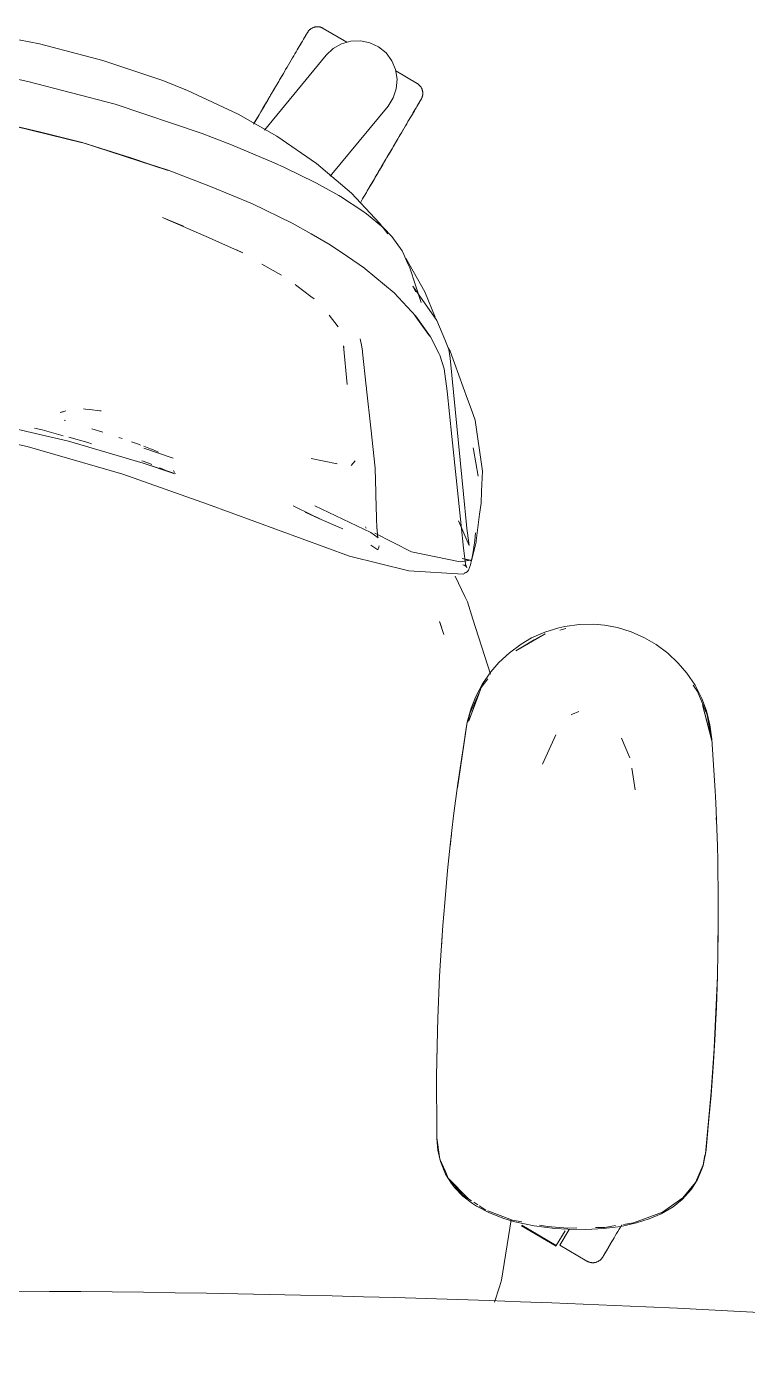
# Model space of a CAD drawing. Header units: millimetres. Extents: x 155927 to 326028, y -36033 to 97293.
# Drawn here: x 201903 to 202154.4, y 25808.7 to 26275.9 of the extents above; entities that cross this region are included whole.
import ezdxf

# ---------------------------------------------------------------- set-up
doc = ezdxf.new("R2010")
doc.units = ezdxf.units.MM
doc.header["$MEASUREMENT"] = 0
doc.layers.add('G-IMPT', color=8, linetype='CONTINUOUS', lineweight=9)
doc.layers.add('I-FURN', color=8, linetype='CONTINUOUS', lineweight=9)

msp = doc.modelspace()

# ---------------------------------------------------------------- linework, layer by layer
at = {"layer": 'G-IMPT'}
for p, q in [((201884.16, 26274.41), (201907.41, 26269.92)), ((201929.55, 26264.16), (201907.41, 26269.92)), ((201950.51, 26257.09), (201929.55, 26264.16)), ((201896.46, 26258.32), (201903.33, 26256.84)), ((201903.33, 26256.84), (201933.8, 26248.87)), ((201959.11, 26253.64), (201950.51, 26257.09)), ((201959.11, 26253.64), (201976.74, 26245.37)), ((201964.22, 26238.62), (201933.8, 26248.87)), ((201976.74, 26245.37), (201990.21, 26237.7)), ((201891.45, 26242.98), (201907.41, 26239.2)), ((201891.45, 26242.98), (201922.4, 26235.44)), ((201922.4, 26235.44), (201891.53, 26242.98)), ((201922.29, 26235.49), (201907.41, 26239.2)), ((201964.22, 26238.62), (201967.78, 26237.27)), ((201939.32, 26230.1), (201922.29, 26235.49)), ((201922.29, 26235.49), (201952.31, 26225.77)), ((201922.29, 26235.49), (201952.4, 26225.81)), ((201974.49, 26234.64), (201967.78, 26237.27)), ((201974.49, 26234.64), (201989.31, 26228.41)), ((201990.21, 26237.7), (202004.11, 26228.12)), ((201939.32, 26230.1), (201952.31, 26225.77)), ((201967.09, 26220.18), (201952.4, 26225.81)), ((201992.93, 26226.77), (201989.31, 26228.41)), ((202003.67, 26221.54), (201992.93, 26226.77)), ((202004.11, 26228.12), (202016.28, 26217.79)), ((201967.09, 26220.18), (201981.72, 26214.09)), ((202003.67, 26221.54), (202004.1, 26221.3)), ((202011.94, 26216.96), (202004.1, 26221.3)), ((202011.94, 26216.96), (202012.52, 26216.63)), ((202012.52, 26216.63), (202020.31, 26211.56)), ((202026.14, 26207.4), (202016.28, 26217.79)), ((201981.72, 26214.09), (201995.67, 26207.31)), ((202021.56, 26210.64), (202020.31, 26211.56)), ((202027.49, 26205.67), (202021.56, 26210.64)), ((201950.36, 26209.29), (201957.67, 26206.25)), ((201950.36, 26209.29), (201967.5, 26201.84)), ((202002.25, 26203.64), (201995.67, 26207.31)), ((202026.14, 26207.4), (202028.98, 26203.6)), ((201967.5, 26201.84), (201969.2, 26201.1)), ((201969.2, 26201.1), (201978.36, 26196.98)), ((202002.25, 26203.64), (202008.88, 26199.78)), ((202030.39, 26202.65), (202027.49, 26205.67)), ((202034.04, 26197.63), (202030.39, 26202.65)), ((201978.36, 26196.98), (201976.16, 26198.08)), ((202014.95, 26195.75), (202008.88, 26199.78)), ((202034.04, 26197.63), (202034.6, 26196.46)), ((202034.6, 26196.46), (202035.67, 26193.98)), ((201991.88, 26189.23), (201985.06, 26193.06)), ((202014.95, 26195.75), (202020.87, 26191.61)), ((202041.87, 26183.34), (202035.24, 26195.08)), ((202035.67, 26193.98), (202036.65, 26191.71)), ((202040.65, 26179.62), (202036.65, 26191.71)), ((202020.87, 26191.61), (202021.12, 26191.44)), ((202031.21, 26182.98), (202021.12, 26191.44)), ((201997.2, 26185.47), (201996.63, 26185.89)), ((202002.17, 26181.76), (201997.2, 26185.47)), ((202031.21, 26182.98), (202038.77, 26174.91)), ((202037.66, 26185.41), (202038.73, 26183.33)), ((202037.66, 26185.41), (202046.09, 26173.33)), ((202045.47, 26174.55), (202041.87, 26183.34)), ((202002.17, 26181.76), (202003.24, 26180.96)), ((202008.53, 26175.21), (202011.7, 26171.16)), ((202038.47, 26175.13), (202043.57, 26167.96)), ((202038.47, 26175.13), (202041.13, 26171.44)), ((202043.89, 26167.72), (202038.77, 26174.91)), ((202048.85, 26166.69), (202046.09, 26173.33)), ((202043.57, 26167.96), (202041.13, 26171.44)), ((202014.79, 26151.07), (202013.58, 26164.49)), ((202013.58, 26164.49), (202013.71, 26164.01)), ((202019.39, 26166.92), (202019.76, 26164.74)), ((202019.76, 26164.74), (202020.1, 26162.74)), ((202043.89, 26167.72), (202046.92, 26161.75)), ((202048.85, 26166.69), (202050.27, 26163.26)), ((202050.02, 26163.88), (202050.74, 26162.68)), ((202020.15, 26162.27), (202020.1, 26162.74)), ((202021.45, 26150.48), (202020.15, 26162.27)), ((202046.92, 26161.75), (202047.12, 26161.32)), ((202048.67, 26156.46), (202047.12, 26161.32)), ((202050.79, 26160.24), (202050.27, 26163.26)), ((202050.74, 26162.68), (202056.83, 26145.96)), ((202055.45, 26112.78), (202050.79, 26160.24)), ((202048.67, 26156.46), (202049.64, 26148.74)), ((202021.45, 26150.48), (202021.52, 26149.87)), ((202021.58, 26149.36), (202021.52, 26149.87)), ((202023.12, 26135.92), (202021.58, 26149.36)), ((202051.36, 26132.89), (202049.64, 26148.74)), ((202056.83, 26145.96), (202058.07, 26142.53)), ((201914.62, 26141.29), (201916.6, 26141.89)), ((201914.62, 26141.29), (201915.68, 26141.46)), ((201922.77, 26142.48), (201923.47, 26142.45)), ((201924.84, 26142.29), (201923.47, 26142.45)), ((201924.84, 26142.29), (201928.53, 26141.86)), ((201928.53, 26141.86), (201929.01, 26141.8)), ((202059.5, 26138.61), (202058.07, 26142.53)), ((201903.2, 26129.42), (201865.76, 26137.28)), ((201917.61, 26131.27), (201891.17, 26137.33)), ((201905.74, 26135.73), (201908.35, 26135.15)), ((201916.11, 26138.56), (201916.51, 26138.41)), ((202023.12, 26135.92), (202024.55, 26121.78)), ((202061.98, 26120.79), (202059.5, 26138.61)), ((201908.35, 26135.15), (201915.69, 26133.13)), ((201917.61, 26131.27), (201943.62, 26123.61)), ((201917.65, 26132.59), (201924.32, 26130.75)), ((201929.56, 26134.39), (201925.75, 26135.54)), ((201929.56, 26134.39), (201928.06, 26134.84)), ((201936.27, 26132.19), (201935.16, 26132.57)), ((201941.98, 26130.17), (201939.52, 26131.06)), ((202054.59, 26101.85), (202051.36, 26132.89)), ((201936.49, 26119.68), (201903.2, 26129.42)), ((201924.32, 26130.75), (201925.59, 26130.36)), ((201942.75, 26129.89), (201941.98, 26130.17)), ((201943.84, 26128.8), (201954.13, 26125.32)), ((201946.13, 26128.59), (201943.86, 26129.46)), ((201946.13, 26128.59), (201946.84, 26128.31)), ((201948.97, 26127.45), (201946.84, 26128.31)), ((202058.85, 26128.38), (202058.72, 26128.96)), ((202060.49, 26118.99), (202058.85, 26128.38)), ((201943.64, 26124.23), (201943.19, 26124.4)), ((201943.62, 26123.61), (201954.69, 26119.86)), ((201943.62, 26123.61), (201954.01, 26120.1)), ((201943.62, 26123.61), (201954.3, 26120.03)), ((201943.64, 26124.23), (201945.84, 26123.41)), ((201946.63, 26123.09), (201945.84, 26123.41)), ((201949.33, 26121.98), (201950.29, 26121.59)), ((202011.28, 26123.36), (202002.19, 26125.14)), ((202011.28, 26123.36), (202010.94, 26123.42)), ((202016.21, 26122.79), (202017.56, 26124.38)), ((202024.56, 26121.7), (202024.55, 26121.78)), ((202024.56, 26121.7), (202024.83, 26113.44)), ((201936.49, 26119.68), (201966.05, 26109.23)), ((201950.29, 26121.59), (201951.34, 26121.15)), ((201954.01, 26120.1), (201954.3, 26120.03)), ((201954.2, 26120.98), (201954.56, 26120.35)), ((201954.2, 26120.98), (201954.34, 26120.76)), ((201954.69, 26119.86), (201954.94, 26119.99)), ((202061.98, 26120.79), (202061.71, 26113.83)), ((202024.83, 26113.44), (202024.86, 26112.45)), ((202024.86, 26112.45), (202025.08, 26104.57)), ((202055.45, 26112.78), (202056.43, 26102.07)), ((202061.71, 26113.83), (202061.54, 26109.66)), ((201966.05, 26109.23), (202015.57, 26091.11)), ((202002.6, 26105.38), (201996.02, 26108.71)), ((202023.08, 26099.34), (202003.48, 26108.62)), ((202061.03, 26105.73), (202061.54, 26109.66)), ((202005.14, 26104.24), (202000.11, 26106.49)), ((202004.93, 26104.26), (202000.12, 26106.48)), ((202000.12, 26106.48), (202005.14, 26104.24)), ((202004.93, 26104.26), (202013.25, 26100.64)), ((202025.08, 26104.57), (202025.21, 26100.69)), ((202057.32, 26094.84), (202053.69, 26103.41)), ((202059.82, 26096.44), (202061.03, 26105.73)), ((202021.42, 26100.87), (202021.17, 26101.31)), ((202025.67, 26097.47), (202023.08, 26099.34)), ((202037.31, 26092.62), (202024.41, 26099.16)), ((202025.22, 26100.6), (202025.21, 26100.69)), ((202025.22, 26100.6), (202025.41, 26098.21)), ((202055.37, 26093.95), (202054.59, 26101.85)), ((202056.59, 26100.76), (202056.43, 26102.07)), ((202056.59, 26100.76), (202057.21, 26095.71)), ((202059.31, 26096.63), (202059.64, 26099.21)), ((202025.5, 26093.27), (202023.1, 26094.96)), ((202023.1, 26094.96), (202025.52, 26093.33)), ((202025.52, 26093.33), (202023.11, 26094.92)), ((202025.42, 26098.2), (202025.41, 26098.21)), ((202025.42, 26098.2), (202025.67, 26097.47)), ((202025.83, 26094.19), (202025.52, 26093.33)), ((202025.92, 26094.69), (202025.83, 26094.19)), ((202056.21, 26087.65), (202055.37, 26093.95)), ((202057.32, 26094.84), (202057.21, 26095.71)), ((202058.6, 26091.97), (202059.31, 26096.63)), ((202059.76, 26095.98), (202058.77, 26091.77)), ((202059.82, 26096.44), (202059.76, 26095.98)), ((202036.32, 26086.03), (202015.57, 26091.11)), ((202025.5, 26093.27), (202025.52, 26093.33)), ((202037.31, 26092.62), (202054.22, 26089.18)), ((202057.83, 26089.72), (202054.22, 26089.18)), ((202054.98, 26090.33), (202057.83, 26089.72)), ((202054.98, 26090.33), (202058.23, 26089.46)), ((202058.5, 26091.36), (202057.82, 26088.11)), ((202058.77, 26091.77), (202058.23, 26089.46)), ((202058.5, 26091.36), (202058.6, 26091.97)), ((202036.32, 26086.03), (202055.28, 26084.84)), ((202055.19, 26088.11), (202055.68, 26088.02)), ((202055.28, 26084.84), (202056.34, 26085.4)), ((202056.21, 26087.67), (202055.68, 26088.02)), ((202055.71, 26085.3), (202056.34, 26085.4)), ((202055.71, 26085.3), (202056.26, 26085.38)), ((202056.07, 26088.27), (202056.21, 26087.65)), ((202056.07, 26088.27), (202056.58, 26087.15)), ((202056.21, 26087.67), (202056.58, 26087.15)), ((202056.34, 26085.4), (202056.26, 26085.38)), ((202056.85, 26085.75), (202056.34, 26085.4)), ((202057.19, 26086.27), (202056.85, 26085.75)), ((202057.19, 26086.27), (202057.82, 26088.11)), ((202052.54, 26084.09), (202055.9, 26076.97)), ((202055.9, 26076.97), (202056.74, 26075.17)), ((202058.68, 26069.11), (202056.74, 26075.17)), ((202047.04, 26068.3), (202048.48, 26063.77)), ((202047.04, 26068.3), (202047.27, 26067.7)), ((202048.48, 26063.77), (202047.27, 26067.7)), ((202064.81, 26049.89), (202058.68, 26069.11)), ((202083.78, 26064.6), (202088.62, 26066.11)), ((202090.77, 26066.58), (202088.62, 26066.11)), ((202089.02, 26065.29), (202091.07, 26065.82)), ((202095.75, 26067.25), (202090.77, 26066.58)), ((202100.8, 26067.33), (202095.75, 26067.25)), ((202100.8, 26067.33), (202104.63, 26066.99)), ((202109.12, 26066.15), (202104.63, 26066.99)), ((202109.12, 26066.15), (202113.92, 26064.69)), ((202083.85, 26063.95), (202073.63, 26058.06)), ((202080.08, 26061.95), (202073.63, 26058.06)), ((202079.17, 26062.55), (202075.53, 26060.44)), ((202083.78, 26064.6), (202079.17, 26062.55)), ((202083.85, 26063.95), (202080.08, 26061.95)), ((202118.55, 26062.65), (202113.92, 26064.69)), ((202122.62, 26060.29), (202118.55, 26062.65)), ((202071.43, 26057.42), (202067.73, 26053.97)), ((202071.43, 26057.42), (202075.53, 26060.44)), ((202122.62, 26060.29), (202126.66, 26057.28)), ((202126.66, 26057.28), (202130.35, 26053.8)), ((202067.73, 26053.97), (202064.97, 26050.78)), ((202133.37, 26050.23), (202130.35, 26053.8)), ((202061.61, 26045.27), (202063.83, 26048.27)), ((202062.06, 26046.57), (202064.97, 26050.78)), ((202133.37, 26050.23), (202136.19, 26046.02)), ((202061.61, 26045.27), (202057.29, 26033.59)), ((202060.59, 26042.6), (202057.29, 26033.59)), ((202057.61, 26036.21), (202061.16, 26044.25)), ((202062.06, 26046.57), (202059.67, 26042.09)), ((202061.61, 26045.27), (202060.59, 26042.6)), ((202135.5, 26046.09), (202137, 26043.92)), ((202138.51, 26041.48), (202136.19, 26046.02)), ((202140.39, 26035.7), (202137, 26043.92)), ((202056.68, 26033.11), (202058.05, 26038.02)), ((202059.67, 26042.09), (202058.05, 26038.02)), ((202138.51, 26041.48), (202140.14, 26037.17)), ((202142.05, 26026.66), (202138.76, 26039.27)), ((202138.76, 26039.27), (202141.28, 26030.01)), ((202056.68, 26033.11), (202053.25, 26010.29)), ((202056.68, 26033.11), (202053.42, 26011.8)), ((202056.68, 26033.11), (202056.23, 26030.31)), ((202056.9, 26033.18), (202057.61, 26036.21)), ((202093.41, 26035.98), (202092.94, 26035.71)), ((202095.67, 26036.9), (202093.41, 26035.98)), ((202140.14, 26037.17), (202141.4, 26032.25)), ((202140.39, 26035.7), (202141.95, 26027.23)), ((202053.25, 26010.29), (202056.23, 26030.31)), ((202056.02, 26028.81), (202056.23, 26030.31)), ((202082.98, 26018.46), (202087.57, 26028.7)), ((202142.05, 26026.66), (202141.28, 26030.01)), ((202142.08, 26027.17), (202141.4, 26032.25)), ((202110.49, 26027.63), (202113.47, 26020.72)), ((202143.22, 26009.18), (202142.08, 26027.17)), ((202115.33, 26009.58), (202114.08, 26017.07)), ((202053.42, 26011.8), (202051.95, 26000.45)), ((202143.39, 26005.04), (202143.22, 26009.18)), ((202143.99, 25989.94), (202143.39, 26005.04)), ((202050.78, 25990.21), (202051.95, 26000.45)), ((202143.69, 25998.15), (202143.59, 25999.83)), ((202051.01, 25992.24), (202050.84, 25990.34)), ((202051.01, 25992.24), (202051.2, 25993.65)), ((202050.78, 25990.21), (202049.85, 25981.37)), ((202143.99, 25989.94), (202144.1, 25984.84)), ((202144.1, 25984.84), (202144.31, 25970.68)), ((202048.83, 25970.09), (202049.85, 25981.37)), ((202048.83, 25970.09), (202048.2, 25962.23)), ((202144.3, 25964.65), (202144.31, 25970.68)), ((202144.3, 25964.65), (202144.19, 25952.89)), ((202047.38, 25949.95), (202048.2, 25962.23)), ((202047.95, 25958.37), (202047.8, 25956.72)), ((202144.24, 25959.77), (202144.26, 25957.83)), ((202047.8, 25956.72), (202047.71, 25954.64)), ((202144.26, 25957.83), (202144.21, 25956.33)), ((202047.38, 25949.95), (202047.07, 25944.49)), ((202144, 25944.47), (202144.19, 25952.89)), ((202046.44, 25929.79), (202047.07, 25944.49)), ((202144, 25944.47), (202142.6, 25914.49)), ((202144, 25944.47), (202143.18, 25924.3)), ((202144, 25944.47), (202143.63, 25933.68)), ((202142.6, 25914.49), (202143.63, 25933.68)), ((202046.3, 25925.28), (202046.44, 25929.79)), ((202046.3, 25925.28), (202046.01, 25909.61)), ((202143.18, 25924.3), (202141.77, 25902.95)), ((202143.18, 25924.3), (202141.86, 25904.15)), ((202143.18, 25924.3), (202142.6, 25914.49)), ((202143.08, 25922.27), (202142.93, 25920.36)), ((202143.15, 25924.3), (202143.08, 25922.27)), ((202046.1, 25913.65), (202046.09, 25916.34)), ((202046.19, 25918.55), (202046.11, 25916.72)), ((202142.6, 25914.49), (202141.77, 25902.95)), ((202046.01, 25909.61), (202045.98, 25906.06)), ((202046.06, 25893.49), (202045.98, 25906.06)), ((202141.86, 25904.15), (202139.85, 25882.44)), ((202141.77, 25902.95), (202139.85, 25882.44)), ((202141.86, 25904.15), (202140.03, 25884.04)), ((202141.77, 25902.95), (202141.86, 25904.15)), ((202046.06, 25893.49), (202046.1, 25887.81)), ((202047.17, 25880.64), (202046.11, 25888.04)), ((202046.1, 25887.81), (202046.43, 25883.79)), ((202046.43, 25883.79), (202047.33, 25879.79)), ((202139.85, 25882.44), (202140.03, 25884.04)), ((202049.09, 25876.3), (202047.17, 25880.64)), ((202049.13, 25875.39), (202047.33, 25879.79)), ((202138.97, 25878.61), (202139.65, 25882.1)), ((202138.98, 25878.43), (202139.52, 25880.8)), ((202139.85, 25882.44), (202139.52, 25880.8)), ((202049.09, 25876.3), (202050.1, 25874.02)), ((202049.13, 25875.39), (202051.19, 25872.08)), ((202055.15, 25868.09), (202050.1, 25874.02)), ((202057.19, 25866.8), (202050.1, 25874.02)), ((202050.1, 25874.02), (202052.22, 25871.51)), ((202138.97, 25878.61), (202136.29, 25872.52)), ((202137.01, 25873.52), (202138.55, 25877.1)), ((202138.98, 25878.43), (202138.55, 25877.1)), ((202052.27, 25870.71), (202051.19, 25872.08)), ((202054.48, 25869.37), (202052.22, 25871.51)), ((202052.27, 25870.71), (202055.19, 25867.71)), ((202134.9, 25870.17), (202131.67, 25866.57)), ((202136.29, 25872.52), (202131.89, 25867.08)), ((202137.01, 25873.52), (202134.9, 25870.17)), ((202058.22, 25866.07), (202055.15, 25868.09)), ((202055.19, 25867.71), (202058.54, 25865.12)), ((202057.19, 25866.8), (202055.77, 25868.15)), ((202059.88, 25864.26), (202058.54, 25865.12)), ((202060.39, 25864.64), (202058.99, 25865.56)), ((202131.89, 25867.08), (202124.89, 25862.15)), ((202128.52, 25864.03), (202131.67, 25866.57)), ((202064.42, 25861.86), (202059.88, 25864.26)), ((202063.23, 25862.77), (202060.85, 25864.34)), ((202072.49, 25859.35), (202063.83, 25862.56)), ((202069.43, 25859.9), (202064.42, 25861.86)), ((202114.7, 25858.42), (202120.42, 25860.5)), ((202124.36, 25861.55), (202120.21, 25859.74)), ((202124.89, 25862.15), (202120.42, 25860.5)), ((202124.36, 25861.55), (202128.52, 25864.03)), ((202071.99, 25859.49), (202068.67, 25838.33)), ((202069.43, 25859.9), (202073.31, 25858.76)), ((202075.76, 25858.74), (202072.49, 25859.35)), ((202073.31, 25858.76), (202080.01, 25857.36)), ((202087.3, 25856.47), (202080.01, 25857.36)), ((202084.67, 25857.1), (202081.9, 25857.61)), ((202084.67, 25857.1), (202091.81, 25856.56)), ((202087.3, 25856.47), (202091.8, 25856.19)), ((202091.8, 25856.19), (202098.14, 25856.1)), ((202094.93, 25856.62), (202091.81, 25856.56)), ((202104.31, 25856.4), (202098.14, 25856.1)), ((202104.66, 25856.8), (202101.45, 25856.74)), ((202104.31, 25856.4), (202110.28, 25857.15)), ((202108.44, 25857.41), (202104.66, 25856.8)), ((202115.81, 25858.34), (202110.28, 25857.15)), ((202114.7, 25858.42), (202111.21, 25857.86)), ((202115.81, 25858.34), (202120.21, 25859.74)), ((202067.94, 25836.1), (202068.67, 25838.33)), ((202067.94, 25836.1), (202066.18, 25830.73))]:
    msp.add_line(p, q, dxfattribs=at)
at = {"layer": 'I-FURN'}
for p, q in [((202003.49, 26275.78), (202003.64, 26275.82)), ((202003.64, 26275.82), (202003.8, 26275.85)), ((202003.8, 26275.85), (202003.96, 26275.87)), ((202003.96, 26275.87), (202004.12, 26275.89)), ((202004.12, 26275.89), (202004.28, 26275.9)), ((202004.28, 26275.9), (202004.44, 26275.9)), ((202004.44, 26275.9), (202004.6, 26275.9)), ((202004.6, 26275.9), (202004.77, 26275.89)), ((202004.77, 26275.89), (202004.93, 26275.87)), ((202004.93, 26275.87), (202005.09, 26275.85)), ((202005.09, 26275.85), (202005.24, 26275.82)), ((202005.24, 26275.82), (202005.4, 26275.78)), ((201999.34, 26271.14), (201999.06, 26270.67)), ((201999.19, 26270.89), (201999.46, 26271.34)), ((201999.59, 26271.57), (201999.34, 26271.14)), ((201999.46, 26271.34), (201999.7, 26271.76)), ((201999.83, 26271.97), (201999.59, 26271.57)), ((201999.7, 26271.76), (201999.93, 26272.15)), ((202000.04, 26272.34), (201999.83, 26271.97)), ((201999.93, 26272.15), (202000.13, 26272.49)), ((202000.23, 26272.67), (202000.04, 26272.34)), ((202000.13, 26272.49), (202000.32, 26272.8)), ((202000.41, 26272.96), (202000.23, 26272.67)), ((202000.32, 26272.8), (202000.48, 26273.08)), ((202000.55, 26273.21), (202000.41, 26272.96)), ((202000.48, 26273.08), (202000.61, 26273.31)), ((202000.68, 26273.42), (202000.55, 26273.21)), ((202000.61, 26273.31), (202000.73, 26273.51)), ((202000.78, 26273.6), (202000.68, 26273.42)), ((202000.73, 26273.51), (202000.82, 26273.67)), ((202000.86, 26273.73), (202000.78, 26273.6)), ((202000.82, 26273.67), (202000.89, 26273.78)), ((202000.92, 26273.83), (202000.86, 26273.73)), ((202000.89, 26273.78), (202000.94, 26273.86)), ((202000.96, 26273.89), (202000.92, 26273.83)), ((202000.94, 26273.86), (202000.96, 26273.91)), ((202000.96, 26273.91), (202000.97, 26273.91)), ((202000.97, 26273.91), (202000.96, 26273.89)), ((202000.97, 26273.91), (202001.05, 26274.05)), ((202001.05, 26274.05), (202001.14, 26274.18)), ((202001.14, 26274.18), (202001.24, 26274.31)), ((202001.24, 26274.31), (202001.34, 26274.44)), ((202001.34, 26274.44), (202001.44, 26274.56)), ((202001.44, 26274.56), (202001.55, 26274.68)), ((202001.55, 26274.68), (202001.67, 26274.79)), ((202001.67, 26274.79), (202001.79, 26274.9)), ((202001.79, 26274.9), (202001.91, 26275)), ((202001.91, 26275), (202002.04, 26275.1)), ((202002.04, 26275.1), (202002.17, 26275.2)), ((202002.17, 26275.2), (202002.3, 26275.28)), ((202002.3, 26275.28), (202002.44, 26275.37)), ((202002.44, 26275.37), (202002.58, 26275.44)), ((202002.58, 26275.44), (202002.73, 26275.52)), ((202002.73, 26275.52), (202002.87, 26275.58)), ((202002.87, 26275.58), (202003.02, 26275.64)), ((202003.02, 26275.64), (202003.18, 26275.7)), ((202003.18, 26275.7), (202003.33, 26275.74)), ((202003.33, 26275.74), (202003.49, 26275.78)), ((202005.4, 26275.78), (202005.56, 26275.74)), ((202005.56, 26275.74), (202005.71, 26275.69)), ((202005.71, 26275.69), (202005.86, 26275.64)), ((202005.86, 26275.64), (202006.01, 26275.58)), ((202006.01, 26275.58), (202006.16, 26275.51)), ((202006.16, 26275.51), (202006.3, 26275.44)), ((202006.3, 26275.44), (202006.45, 26275.37)), ((202006.45, 26275.37), (202006.48, 26275.34)), ((202014.69, 26270.52), (202006.48, 26275.34)), ((201996.59, 26266.47), (201996.17, 26265.75)), ((201997, 26267.16), (201996.59, 26266.47)), ((201997.39, 26267.82), (201997, 26267.16)), ((201997.76, 26268.45), (201997.39, 26267.82)), ((201998.11, 26269.05), (201997.76, 26268.45)), ((201998.45, 26269.62), (201998.11, 26269.05)), ((201998.27, 26269.32), (201998.6, 26269.88)), ((201998.76, 26270.16), (201998.45, 26269.62)), ((201998.6, 26269.88), (201998.9, 26270.4)), ((201999.06, 26270.67), (201998.76, 26270.16)), ((201998.9, 26270.4), (201999.19, 26270.89)), ((202007.45, 26265.98), (202009.9, 26268.31)), ((202009.9, 26268.31), (202012.82, 26269.98)), ((202012.82, 26269.98), (202016.07, 26270.91)), ((202016.07, 26270.91), (202019.44, 26271.03)), ((202019.44, 26271.03), (202022.74, 26270.35)), ((202022.74, 26270.35), (202025.78, 26268.89)), ((202025.78, 26268.89), (202028.39, 26266.75)), ((202028.39, 26266.75), (202030.41, 26264.04)), ((201985.93, 26239.81), (202007.45, 26265.98)), ((201993.84, 26261.79), (201993.34, 26260.93)), ((201994.34, 26262.63), (201993.84, 26261.79)), ((201994.82, 26263.44), (201994.34, 26262.63)), ((201995.28, 26264.24), (201994.82, 26263.44)), ((201995.73, 26265), (201995.28, 26264.24)), ((201996.17, 26265.75), (201995.73, 26265)), ((202030.41, 26264.04), (202031.72, 26260.93)), ((201991.23, 26257.34), (201990.68, 26256.4)), ((201990.93, 26256.83), (201991.48, 26257.76)), ((201991.77, 26258.26), (201991.23, 26257.34)), ((201991.48, 26257.76), (201992.02, 26258.68)), ((201992.3, 26259.17), (201991.77, 26258.26)), ((201992.02, 26258.68), (201992.55, 26259.58)), ((201992.83, 26260.06), (201992.3, 26259.17)), ((201992.55, 26259.58), (201993.07, 26260.46)), ((201993.34, 26260.93), (201992.83, 26260.06)), ((202031.72, 26260.93), (202032.24, 26257.6)), ((202039.19, 26256.12), (202031.79, 26260.47)), ((202032.24, 26257.6), (202031.96, 26254.24)), ((201988.42, 26252.57), (201987.85, 26251.59)), ((201988.11, 26252.04), (201988.69, 26253.01)), ((201988.99, 26253.54), (201988.42, 26252.57)), ((201988.69, 26253.01), (201989.26, 26253.98)), ((201989.56, 26254.5), (201988.99, 26253.54)), ((201989.26, 26253.98), (201989.82, 26254.94)), ((201990.12, 26255.46), (201989.56, 26254.5)), ((201989.82, 26254.94), (201990.38, 26255.89)), ((201990.68, 26256.4), (201990.12, 26255.46)), ((201990.38, 26255.89), (201990.93, 26256.83)), ((202031.96, 26254.24), (202030.88, 26251.05)), ((202039.19, 26256.12), (202039.33, 26256.04)), ((202039.33, 26256.04), (202039.46, 26255.95)), ((202039.46, 26255.95), (202039.59, 26255.85)), ((202039.59, 26255.85), (202039.72, 26255.75)), ((202039.72, 26255.75), (202039.84, 26255.65)), ((202039.84, 26255.65), (202039.96, 26255.54)), ((202039.96, 26255.54), (202040.07, 26255.42)), ((202040.07, 26255.42), (202040.18, 26255.3)), ((202040.18, 26255.3), (202040.29, 26255.18)), ((202040.29, 26255.18), (202040.39, 26255.05)), ((202040.39, 26255.05), (202040.48, 26254.92)), ((202040.48, 26254.92), (202040.57, 26254.79)), ((202040.57, 26254.79), (202040.65, 26254.65)), ((202040.65, 26254.65), (202040.73, 26254.51)), ((202040.73, 26254.51), (202040.8, 26254.36)), ((202040.8, 26254.36), (202040.86, 26254.21)), ((202040.86, 26254.21), (202040.92, 26254.07)), ((202040.92, 26254.07), (202040.98, 26253.91)), ((202040.98, 26253.91), (202041.03, 26253.76)), ((202041.03, 26253.76), (202041.07, 26253.6)), ((202041.07, 26253.6), (202041.1, 26253.45)), ((202041.1, 26253.45), (202041.13, 26253.29)), ((202041.13, 26253.29), (202041.15, 26253.13)), ((202041.15, 26253.13), (202041.17, 26252.97)), ((202041.17, 26252.97), (202041.18, 26252.81)), ((202041.18, 26252.48), (202041.17, 26252.32)), ((202041.18, 26252.81), (202041.18, 26252.65)), ((202041.18, 26252.65), (202041.18, 26252.48)), ((201985.24, 26247.14), (201985.81, 26248.12)), ((201986.12, 26248.65), (201985.55, 26247.67)), ((201985.81, 26248.12), (201986.39, 26249.1)), ((201986.7, 26249.63), (201986.12, 26248.65)), ((201986.39, 26249.1), (201986.96, 26250.08)), ((201987.28, 26250.61), (201986.7, 26249.63)), ((201986.96, 26250.08), (201987.54, 26251.06)), ((201987.85, 26251.59), (201987.28, 26250.61)), ((201987.54, 26251.06), (201988.11, 26252.04)), ((202029.07, 26248.2), (202008.93, 26223.72)), ((202030.88, 26251.05), (202029.07, 26248.2)), ((202039, 26247.83), (202038.72, 26247.36)), ((202038.85, 26247.58), (202039.12, 26248.04)), ((202039.25, 26248.27), (202039, 26247.83)), ((202039.12, 26248.04), (202039.36, 26248.46)), ((202039.49, 26248.67), (202039.25, 26248.27)), ((202039.36, 26248.46), (202039.59, 26248.84)), ((202039.7, 26249.03), (202039.49, 26248.67)), ((202039.59, 26248.84), (202039.79, 26249.19)), ((202039.89, 26249.36), (202039.7, 26249.03)), ((202039.79, 26249.19), (202039.98, 26249.5)), ((202040.06, 26249.65), (202039.89, 26249.36)), ((202039.98, 26249.5), (202040.14, 26249.77)), ((202040.21, 26249.9), (202040.06, 26249.65)), ((202040.14, 26249.77), (202040.27, 26250.01)), ((202040.34, 26250.12), (202040.21, 26249.9)), ((202040.27, 26250.01), (202040.39, 26250.2)), ((202040.44, 26250.29), (202040.34, 26250.12)), ((202040.39, 26250.2), (202040.48, 26250.36)), ((202040.52, 26250.43), (202040.44, 26250.29)), ((202040.48, 26250.36), (202040.55, 26250.48)), ((202040.58, 26250.53), (202040.52, 26250.43)), ((202040.55, 26250.48), (202040.6, 26250.56)), ((202040.61, 26250.59), (202040.58, 26250.53)), ((202040.6, 26250.56), (202040.62, 26250.6)), ((202040.63, 26250.61), (202040.61, 26250.59)), ((202040.62, 26250.6), (202040.63, 26250.61)), ((202040.65, 26250.64), (202040.63, 26250.61)), ((202040.73, 26250.78), (202040.65, 26250.64)), ((202040.8, 26250.93), (202040.73, 26250.78)), ((202040.86, 26251.08), (202040.8, 26250.93)), ((202040.92, 26251.23), (202040.86, 26251.08)), ((202040.98, 26251.38), (202040.92, 26251.23)), ((202041.02, 26251.53), (202040.98, 26251.38)), ((202041.07, 26251.69), (202041.02, 26251.53)), ((202041.1, 26251.84), (202041.07, 26251.69)), ((202041.13, 26252), (202041.1, 26251.84)), ((202041.15, 26252.16), (202041.13, 26252)), ((202041.17, 26252.32), (202041.15, 26252.16)), ((201982.41, 26242.33), (201982.96, 26243.27)), ((201983.27, 26243.79), (201982.71, 26242.84)), ((201982.96, 26243.27), (201983.52, 26244.23)), ((201983.83, 26244.75), (201983.27, 26243.79)), ((201983.52, 26244.23), (201984.09, 26245.19)), ((201984.4, 26245.72), (201983.83, 26244.75)), ((201984.09, 26245.19), (201984.66, 26246.16)), ((201984.97, 26246.69), (201984.4, 26245.72)), ((201984.66, 26246.16), (201985.24, 26247.14)), ((201985.55, 26247.67), (201984.97, 26246.69)), ((202036.03, 26242.78), (202036.44, 26243.48)), ((202036.44, 26243.48), (202036.84, 26244.16)), ((202036.84, 26244.16), (202037.22, 26244.81)), ((202037.22, 26244.81), (202037.58, 26245.43)), ((202037.58, 26245.43), (202037.93, 26246.01)), ((202038.11, 26246.32), (202037.77, 26245.75)), ((202037.93, 26246.01), (202038.25, 26246.57)), ((202038.42, 26246.86), (202038.11, 26246.32)), ((202038.25, 26246.57), (202038.56, 26247.09)), ((202038.72, 26247.36), (202038.42, 26246.86)), ((202038.56, 26247.09), (202038.85, 26247.58)), ((201982.71, 26242.84), (201982.15, 26241.9)), ((202033.5, 26238.49), (202033, 26237.63)), ((202033.23, 26238.03), (202033.73, 26238.87)), ((202034, 26239.32), (202033.5, 26238.49)), ((202033.73, 26238.87), (202034.22, 26239.7)), ((202034.47, 26240.14), (202034, 26239.32)), ((202034.22, 26239.7), (202034.69, 26240.51)), ((202034.69, 26240.51), (202035.15, 26241.29)), ((202035.15, 26241.29), (202035.6, 26242.04)), ((202035.6, 26242.04), (202036.03, 26242.78)), ((202030.89, 26234.03), (202030.34, 26233.1)), ((202030.59, 26233.53), (202031.14, 26234.46)), ((202031.43, 26234.95), (202030.89, 26234.03)), ((202031.14, 26234.46), (202031.68, 26235.37)), ((202031.96, 26235.86), (202031.43, 26234.95)), ((202031.68, 26235.37), (202032.2, 26236.27)), ((202032.49, 26236.75), (202031.96, 26235.86)), ((202032.2, 26236.27), (202032.72, 26237.16)), ((202033, 26237.63), (202032.49, 26236.75)), ((202032.72, 26237.16), (202033.23, 26238.03)), ((202028.08, 26229.26), (202027.51, 26228.29)), ((202027.77, 26228.74), (202028.35, 26229.71)), ((202028.65, 26230.23), (202028.08, 26229.26)), ((202028.35, 26229.71), (202028.91, 26230.68)), ((202029.22, 26231.2), (202028.65, 26230.23)), ((202028.91, 26230.68), (202029.48, 26231.64)), ((202029.78, 26232.15), (202029.22, 26231.2)), ((202029.48, 26231.64), (202030.04, 26232.59)), ((202030.34, 26233.1), (202029.78, 26232.15)), ((202030.04, 26232.59), (202030.59, 26233.53)), ((202024.89, 26223.83), (202025.47, 26224.81)), ((202025.78, 26225.34), (202025.2, 26224.36)), ((202025.47, 26224.81), (202026.05, 26225.8)), ((202026.36, 26226.33), (202025.78, 26225.34)), ((202026.05, 26225.8), (202026.62, 26226.78)), ((202026.93, 26227.31), (202026.36, 26226.33)), ((202026.62, 26226.78), (202027.2, 26227.76)), ((202027.51, 26228.29), (202026.93, 26227.31)), ((202027.2, 26227.76), (202027.77, 26228.74)), ((202022.07, 26219.02), (202022.62, 26219.97)), ((202022.92, 26220.48), (202022.37, 26219.53)), ((202022.62, 26219.97), (202023.18, 26220.92)), ((202023.49, 26221.44), (202022.92, 26220.48)), ((202023.18, 26220.92), (202023.75, 26221.89)), ((202024.06, 26222.41), (202023.49, 26221.44)), ((202023.75, 26221.89), (202024.32, 26222.86)), ((202024.63, 26223.38), (202024.06, 26222.41)), ((202024.32, 26222.86), (202024.89, 26223.83)), ((202025.2, 26224.36), (202024.63, 26223.38)), ((202019.4, 26214.49), (202019.92, 26215.37)), ((202020.2, 26215.85), (202019.68, 26214.96)), ((202019.92, 26215.37), (202020.44, 26216.26)), ((202020.73, 26216.75), (202020.2, 26215.85)), ((202020.44, 26216.26), (202020.98, 26217.17)), ((202021.27, 26217.66), (202020.73, 26216.75)), ((202020.98, 26217.17), (202021.52, 26218.09)), ((202021.81, 26218.59), (202021.27, 26217.66)), ((202021.52, 26218.09), (202022.07, 26219.02)), ((202022.37, 26219.53), (202021.81, 26218.59)), ((202075.61, 25857.38), (202087.68, 25850.29)), ((202075.71, 25857.55), (202075.77, 25857.64)), ((202087.78, 25850.45), (202075.71, 25857.55)), ((202090.82, 25855.62), (202087.78, 25850.45)), ((202092.25, 25856.08), (202089.02, 25850.58)), ((202108.79, 25854.62), (202109.23, 25855.37)), ((202109.23, 25855.37), (202109.68, 25856.13)), ((202109.68, 25856.13), (202110.15, 25856.93)), ((202110.15, 25856.93), (202110.62, 25857.74)), ((202106.2, 25850.21), (202106.51, 25850.75)), ((202106.69, 25851.05), (202106.37, 25850.49)), ((202106.51, 25850.75), (202106.85, 25851.32)), ((202106.85, 25851.32), (202107.2, 25851.92)), ((202107.2, 25851.92), (202107.57, 25852.55)), ((202107.57, 25852.55), (202107.96, 25853.21)), ((202107.96, 25853.21), (202108.37, 25853.9)), ((202108.37, 25853.9), (202108.79, 25854.62)), ((202089.02, 25850.58), (202098.48, 25845.03)), ((202103.72, 25846.06), (202103.62, 25845.93)), ((202103.82, 25846.19), (202103.72, 25846.06)), ((202103.91, 25846.32), (202103.82, 25846.19)), ((202103.99, 25846.46), (202103.91, 25846.32)), ((202103.99, 25846.46), (202104.01, 25846.48)), ((202104, 25846.46), (202103.99, 25846.46)), ((202104.02, 25846.51), (202104, 25846.46)), ((202104.01, 25846.48), (202104.04, 25846.54)), ((202104.07, 25846.59), (202104.02, 25846.51)), ((202104.04, 25846.54), (202104.1, 25846.64)), ((202104.14, 25846.7), (202104.07, 25846.59)), ((202104.1, 25846.64), (202104.18, 25846.77)), ((202104.23, 25846.86), (202104.14, 25846.7)), ((202104.18, 25846.77), (202104.28, 25846.95)), ((202104.35, 25847.06), (202104.23, 25846.86)), ((202104.28, 25846.95), (202104.41, 25847.16)), ((202104.48, 25847.29), (202104.35, 25847.06)), ((202104.41, 25847.16), (202104.56, 25847.42)), ((202104.64, 25847.57), (202104.48, 25847.29)), ((202104.56, 25847.42), (202104.73, 25847.71)), ((202104.83, 25847.88), (202104.64, 25847.57)), ((202104.73, 25847.71), (202104.92, 25848.03)), ((202105.03, 25848.22), (202104.83, 25847.88)), ((202104.92, 25848.03), (202105.13, 25848.4)), ((202105.26, 25848.61), (202105.03, 25848.22)), ((202105.13, 25848.4), (202105.37, 25848.8)), ((202105.5, 25849.03), (202105.26, 25848.61)), ((202105.37, 25848.8), (202105.62, 25849.23)), ((202105.77, 25849.48), (202105.5, 25849.03)), ((202105.62, 25849.23), (202105.9, 25849.7)), ((202106.06, 25849.97), (202105.77, 25849.48)), ((202105.9, 25849.7), (202106.2, 25850.21)), ((202106.37, 25850.49), (202106.06, 25849.97)), ((202098.51, 25845), (202098.48, 25845.03)), ((202098.66, 25844.93), (202098.51, 25845)), ((202098.8, 25844.86), (202098.66, 25844.93)), ((202098.95, 25844.79), (202098.8, 25844.86)), ((202099.1, 25844.73), (202098.95, 25844.79)), ((202099.25, 25844.68), (202099.1, 25844.73)), ((202099.4, 25844.63), (202099.25, 25844.68)), ((202099.56, 25844.59), (202099.4, 25844.63)), ((202099.72, 25844.55), (202099.56, 25844.59)), ((202099.88, 25844.52), (202099.72, 25844.55)), ((202100.03, 25844.5), (202099.88, 25844.52)), ((202100.2, 25844.48), (202100.03, 25844.5)), ((202100.36, 25844.47), (202100.2, 25844.48)), ((202100.52, 25844.47), (202100.36, 25844.47)), ((202100.68, 25844.47), (202100.52, 25844.47)), ((202100.84, 25844.48), (202100.68, 25844.47)), ((202101, 25844.5), (202100.84, 25844.48)), ((202101.16, 25844.52), (202101, 25844.5)), ((202101.32, 25844.55), (202101.16, 25844.52)), ((202101.48, 25844.59), (202101.32, 25844.55)), ((202101.63, 25844.63), (202101.48, 25844.59)), ((202101.78, 25844.67), (202101.63, 25844.63)), ((202101.94, 25844.73), (202101.78, 25844.67)), ((202102.09, 25844.79), (202101.94, 25844.73)), ((202102.23, 25844.85), (202102.09, 25844.79)), ((202102.38, 25844.93), (202102.23, 25844.85)), ((202102.52, 25845), (202102.38, 25844.93)), ((202102.66, 25845.09), (202102.52, 25845)), ((202102.79, 25845.17), (202102.66, 25845.09)), ((202102.92, 25845.27), (202102.79, 25845.17)), ((202103.05, 25845.37), (202102.92, 25845.27)), ((202103.18, 25845.47), (202103.05, 25845.37)), ((202103.29, 25845.58), (202103.18, 25845.47)), ((202103.41, 25845.69), (202103.29, 25845.58)), ((202103.52, 25845.81), (202103.41, 25845.69)), ((202103.62, 25845.93), (202103.52, 25845.81))]:
    msp.add_line(p, q, dxfattribs=at)
msp.add_arc((201870.51, 20287.83), 5546.8, 82.89967, 97.39726, dxfattribs=at)

doc.saveas('drawing.dxf')
